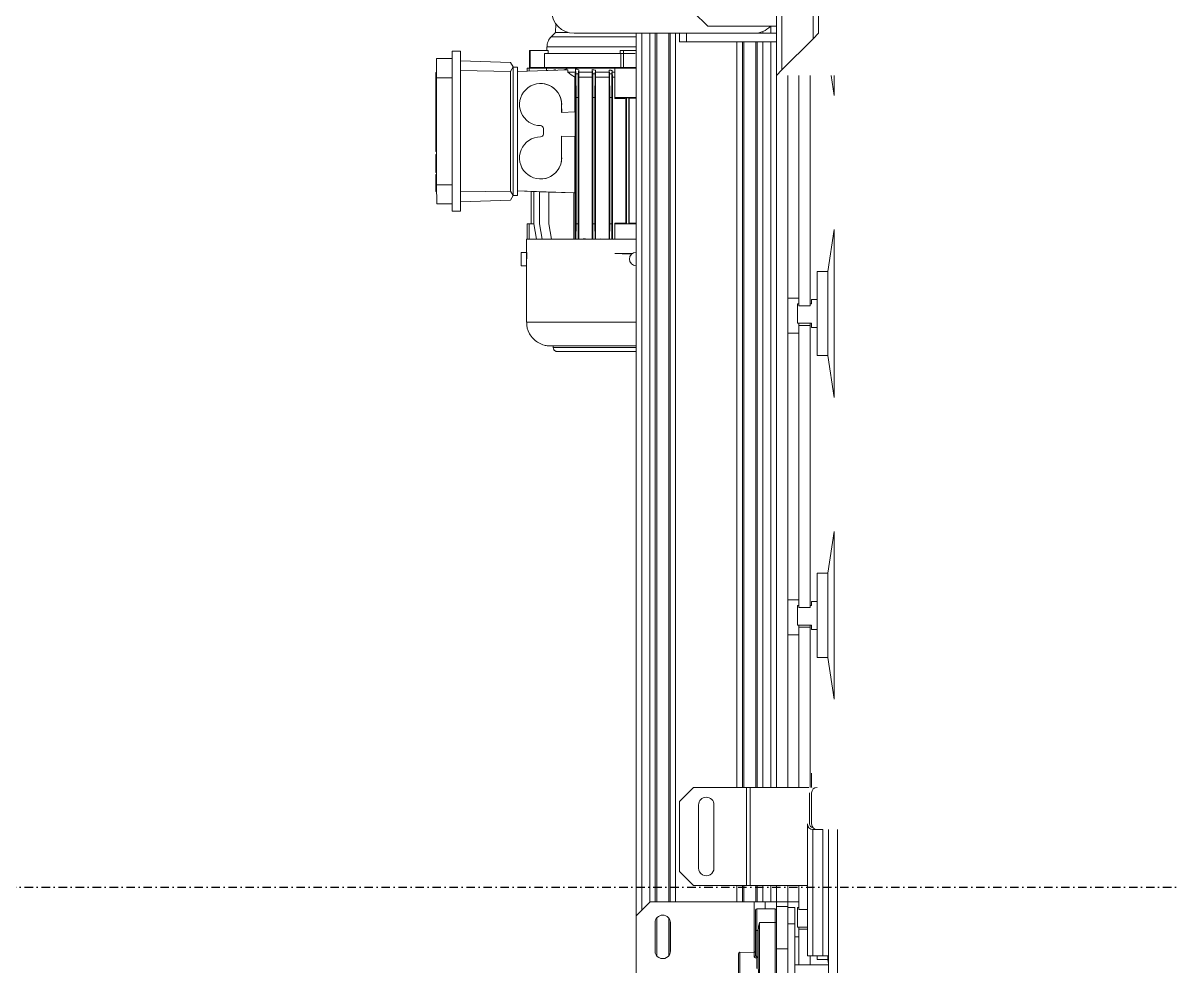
# Model space of a CAD drawing. Header units: millimetres. Extents: x 2179 to 48742, y 3478 to 161002.
# Drawn here: x 32820 to 33638, y 146934 to 147606 of the extents above; entities that cross this region are included whole.
import ezdxf

# ---------------------------------------------------------------- set-up
doc = ezdxf.new("R2010")
doc.units = ezdxf.units.MM
doc.linetypes.add('1_Čerchovaná 6_0mm', pattern=[12, 6, -3, 0, -3])
doc.layers.add('0-1', color=7, linetype='Continuous', lineweight=9)
doc.layers.add('2966-1_navrh dispozice stroju-HK_02_dwg-1', color=7, linetype='Continuous', lineweight=9, true_color=0x919191)
doc.layers.add('S-GRID-1', color=9, linetype='1_Čerchovaná 6_0mm', lineweight=25, true_color=0x808080)

# ---------------------------------------------------------------- blocks, each defined once
blk = doc.blocks.new('2966-1_navrh dispozice stroju-HK_02_dwg-876232-1NP _ stroje')
at = {"layer": '0-1'}
for p, q in [((-65706.37, 59310.56), (-65710.65, 59313.14)), ((-65709.36, 59305.59), (-65710.4, 59306.22)), ((-65249.11, 59028.93), (-65704.21, 59302.5)), ((-65246.12, 59033.9), (-65701.22, 59307.47)), ((-65674.47, 59305.39), (-65538.63, 59223.73)), ((-65711.88, 59301.39), (-65711.92, 59301.42)), ((-65711.37, 59302.23), (-65711.51, 59302.31)), ((-65251.63, 59024.73), (-65706.74, 59298.3)), ((-65251.13, 59025.57), (-65706.23, 59299.14)), ((-65258.59, 59013.16), (-65713.69, 59286.73)), ((-65256.57, 59016.52), (-65711.67, 59290.09)), ((-65256.06, 59017.36), (-65711.17, 59290.93)), ((-65737.28, 59259.14), (-65732.14, 59256.05)), ((-65213.72, 58929.61), (-65743.82, 59248.25)), ((-65213.22, 58930.45), (-65743.32, 59249.09)), ((-65211.2, 58933.8), (-65741.3, 59252.45)), ((-65218.66, 58921.39), (-65748.76, 59240.04)), ((-65218.15, 58922.23), (-65748.25, 59240.88)), ((-65218.52, 58909.97), (-65753.77, 59231.71)), ((-65220.51, 58917.93), (-65750.78, 59236.68)), ((-65217.15, 58904.48), (-65755.83, 59228.28)), ((-65519.04, 59221.3), (-65517.79, 59220.54)), ((-65517.2, 59210.85), (-65354.36, 59112.97)), ((-65739.78, 59201.14), (-65740.77, 59199.49)), ((-65725.51, 59189.93), (-65726.29, 59188.65)), ((-65791, 59182.83), (-65785.88, 59179.38)), ((-65752.39, 59178.21), (-65753.27, 59176.75)), ((-65731.7, 59179.65), (-65732.47, 59178.36)), ((-65780.24, 59168.87), (-65778.14, 59167.6)), ((-65737.88, 59169.36), (-65738.65, 59168.08)), ((-65739.65, 59156.71), (-65739.64, 59156.73)), ((-65773.8, 59150.37), (-65771.95, 59149.26)), ((-65760.21, 59151.62), (-65760.22, 59151.6)), ((-65780.35, 59140.93), (-65779.57, 59142.22)), ((-65701.9, 59093.75), (-65780.35, 59140.93)), ((-65648.38, 59143.57), (-65649.15, 59142.28)), ((-65622.81, 59145.34), (-65629.22, 59134.68)), ((-65622.77, 59144.83), (-65626.39, 59138.81)), ((-65731.77, 59136.83), (-65728.34, 59134.77)), ((-65654.56, 59133.28), (-65655.33, 59132)), ((-65660.74, 59123), (-65661.51, 59121.71)), ((-65701.95, 59116.55), (-65701.94, 59116.57)), ((-65231.69, 59057.9), (-65329.4, 59116.63)), ((-65332.93, 59100.09), (-65239.94, 59044.19)), ((-65723.44, 59062.97), (-65705.53, 59093.77)), ((-65701.9, 59093.75), (-65701.92, 59093.79)), ((-65700.1, 59090.51), (-65701.9, 59093.75)), ((-65700.38, 59096.36), (-65701.15, 59095.07)), ((-65795.99, 59086.16), (-65794.33, 59085.16)), ((-65670.34, 59085.91), (-65619.67, 59055.45)), ((-65767.79, 59069.21), (-65767.53, 59069.64)), ((-65253.69, 59021.31), (-65232.21, 59057.04)), ((-65231.18, 59058.76), (-65239.75, 59063.91)), ((-65230.8, 59059.39), (-65230.8, 59059.39)), ((-65196.01, 59059.04), (-64987.74, 58933.85)), ((-65228.6, 59055.46), (-65209.59, 59044.03)), ((-65199.28, 59053.59), (-64991.01, 58928.39)), ((-65193.69, 58985.25), (-65172.73, 59020.12)), ((-65128.94, 58983.3), (-65116.58, 59003.87)), ((-65120.23, 59005.48), (-65122.4, 59006.79)), ((-65256.27, 58992.75), (-65217.7, 58969.57)), ((-65179.26, 58986.94), (-65189.11, 58992.87)), ((-65176.27, 58991.91), (-65186.12, 58997.84)), ((-65154.14, 58998.45), (-65156.72, 58994.16)), ((-65123.27, 58992.73), (-65128.84, 58996.08)), ((-65223.37, 58960.14), (-65261.94, 58983.32)), ((-65181.78, 58982.74), (-65191.64, 58988.67)), ((-65181.27, 58983.58), (-65191.13, 58989.51)), ((-65188.73, 58971.17), (-65198.59, 58977.1)), ((-65186.72, 58974.53), (-65196.57, 58980.46)), ((-65186.21, 58975.37), (-65196.07, 58981.3)), ((-65164.36, 58971.92), (-65176.79, 58979.4)), ((-65099.84, 58919.14), (-65156.4, 58953.14)), ((-65180.79, 58909.81), (-65203.8, 58923.64)), ((-65181.9, 58911.62), (-65201.68, 58923.51)), ((-65200.25, 58922.91), (-65183.11, 58912.6)), ((-65185.22, 58902.44), (-65208.23, 58916.27)), ((-65187.34, 58902.57), (-65207.12, 58914.46)), ((-65188.77, 58903.17), (-65205.91, 58913.48))]:
    blk.add_line(p, q, dxfattribs=at)
at = {"layer": '0-1', "flags": 128}
for points in [[(-65679.93, 59303.9), (-65678.59, 59298.53), (-65679.93, 59303.9), (-66118.91, 59567.77), (-66088.47, 59575.35), (-65998.87, 59724.41)], [(-65687.51, 59334.34), (-65679.93, 59303.9), (-65687.51, 59334.34), (-66088.47, 59575.35), (-66083.1, 59576.69), (-65995.52, 59722.39)], [(-65688.85, 59339.7), (-65687.51, 59334.34), (-65688.85, 59339.7), (-66083.1, 59576.69), (-66088.47, 59575.35), (-66118.91, 59567.77), (-66124.27, 59566.43), (-65678.59, 59298.53), (-65244.06, 59037.33)], [(-65768.59, 59352.63), (-65793.83, 59310.63), (-65790.41, 59296.91), (-65747.56, 59271.15), (-65733.84, 59274.57), (-65708.59, 59316.57)], [(-65657.42, 59333.75), (-65645.2, 59326.41), (-65658.56, 59331.86)], [(-65333.52, 59109.78), (-65235.81, 59051.04), (-65328.81, 59106.94), (-65332.93, 59100.09), (-65354.36, 59112.97), (-65350.23, 59119.82), (-65513.08, 59217.71), (-65517.2, 59210.85), (-65538.63, 59223.73), (-65534.5, 59230.59), (-65670.35, 59312.25), (-65529.79, 59227.76), (-65525.67, 59234.61), (-65666.23, 59319.1)], [(-65778.54, 59190.5), (-65712.51, 59300.34), (-65704.31, 59313.99)], [(-65699.16, 59310.9), (-65732.14, 59256.05), (-65734.71, 59251.76), (-65739.85, 59254.85)], [(-65540.2, 59257.93), (-65563.3, 59277.18), (-65460.93, 59215.64), (-65488.77, 59227.02), (-65492.63, 59220.59), (-65544.06, 59251.5), (-65540.2, 59257.93), (-65488.77, 59227.02)], [(-65526.92, 59235.36), (-65526.41, 59236.22), (-65528.98, 59237.77), (-65526.92, 59241.2)], [(-65509.78, 59230.89), (-65511.84, 59227.46), (-65514.41, 59229.01), (-65519.56, 59220.44), (-65531.56, 59227.65), (-65531.04, 59228.51)], [(-65745.42, 59222.03), (-65750.06, 59214.32), (-65739.52, 59207.98)], [(-65514.92, 59228.15), (-65513.67, 59227.4), (-65341.4, 59123.85), (-65345.52, 59116.99), (-65517.79, 59220.54), (-65513.67, 59227.4)], [(-65768.42, 59159.89), (-65773.76, 59151.01), (-65768.42, 59159.89), (-65776.99, 59165.04), (-65743.73, 59220.38), (-65749.03, 59211.56), (-65740.46, 59206.41), (-65735.16, 59215.23), (-65768.42, 59159.89), (-65767.08, 59162.12), (-65766.82, 59161.97)], [(-65734.62, 59215.54), (-65742.35, 59202.68), (-65734.89, 59215.08), (-65767.47, 59160.89), (-65765.99, 59160)], [(-65750.06, 59214.32), (-65751.24, 59212.35), (-65749.27, 59211.17)], [(-65734.88, 59215.69), (-65739.52, 59207.98), (-65740.46, 59206.41)], [(-65645.2, 59127.73), (-65654.56, 59133.28), (-65731.7, 59179.65), (-65746.21, 59188.5), (-65748.19, 59189.97), (-65746.94, 59189.22), (-65741.9, 59197.62), (-65743.2, 59198.4), (-65740.91, 59197.32), (-65740.03, 59198.78)], [(-65723.83, 59191.55), (-65724.31, 59191.84), (-65742.35, 59202.68)], [(-65639.02, 59138.02), (-65648.38, 59143.57), (-65725.51, 59189.93), (-65740.03, 59198.78), (-65741.89, 59200.16), (-65740.77, 59199.49), (-65737.7, 59197.8)], [(-65740.91, 59197.32), (-65726.29, 59188.65), (-65649.15, 59142.28), (-65639.86, 59136.62)], [(-65736.78, 59199.33), (-65737.7, 59197.8), (-65638.82, 59138.35)], [(-65643.05, 59152.62), (-65720.02, 59198.88), (-65719.25, 59200.17), (-65642.28, 59153.9), (-65643.05, 59152.62), (-65643.68, 59152.46), (-65719.86, 59198.25), (-65720.02, 59198.88)], [(-65719.25, 59200.17), (-65718.63, 59200.32), (-65642.43, 59154.52), (-65642.28, 59153.9)], [(-65753.11, 59178.97), (-65748.09, 59187.3), (-65749.69, 59188.26), (-65747.09, 59187.03), (-65746.21, 59188.5)], [(-65640.07, 59136.26), (-65738.96, 59195.7), (-65743.87, 59187.53), (-65644.98, 59128.09)], [(-65781.3, 59186.99), (-65785.88, 59179.38), (-65784.79, 59175.02)], [(-65651.38, 59117.45), (-65660.74, 59123), (-65737.88, 59169.36), (-65752.39, 59178.21), (-65754.65, 59179.89), (-65753.11, 59178.97), (-65750.03, 59177.29), (-65651.14, 59117.85)], [(-65646.28, 59125.94), (-65745.17, 59185.38), (-65750.03, 59177.29)], [(-65747.09, 59187.03), (-65732.47, 59178.36), (-65655.33, 59132), (-65646.04, 59126.33)], [(-65776.06, 59141.85), (-65758.69, 59173.18), (-65757.14, 59172.25), (-65754.31, 59176.97), (-65756.45, 59178.25), (-65753.27, 59176.75), (-65738.65, 59168.08), (-65661.51, 59121.71), (-65652.22, 59116.05)], [(-65760.03, 59170.76), (-65759.55, 59173.08), (-65758.95, 59172.71)], [(-65652.51, 59115.57), (-65715.14, 59153.24), (-65730.22, 59162.28), (-65751.4, 59175.01), (-65751.57, 59174.73), (-65730.38, 59161.99)], [(-65775.64, 59167.29), (-65777.62, 59168.47), (-65784.3, 59157.35)], [(-65763.58, 59164.35), (-65763.34, 59165.56), (-65763.02, 59165.37)], [(-65355.92, 59147.16), (-65379.03, 59166.41), (-65276.66, 59104.87), (-65304.5, 59116.25), (-65308.36, 59109.82), (-65359.79, 59140.73), (-65355.92, 59147.16), (-65304.5, 59116.25)], [(-65773.76, 59151.01), (-65784.3, 59157.35), (-65784.58, 59156.89), (-65774.03, 59150.55)], [(-65767.47, 59160.89), (-65773.8, 59150.37), (-65774.55, 59149.11), (-65772.66, 59147.98)], [(-65765.78, 59160.4), (-65765.64, 59161.08), (-65765.46, 59160.97)], [(-65730.21, 59162.3), (-65734.89, 59153.85), (-65739.65, 59156.71), (-65734.88, 59153.88)], [(-65720.41, 59145.14), (-65707.08, 59137.13), (-65707.07, 59137.16), (-65720.41, 59145.14), (-65715.14, 59153.24)], [(-65715.33, 59152.95), (-65680.88, 59132.24), (-65681.21, 59131.74), (-65652.99, 59114.77)], [(-65803.52, 59111.1), (-65784.1, 59141), (-65780.39, 59140.93), (-65778.67, 59137.73), (-65797.46, 59107.47)], [(-65778.74, 59143.46), (-65779.57, 59142.22), (-65778.8, 59143.5), (-65700.44, 59096.4), (-65700.38, 59096.36)], [(-65637.89, 59139.89), (-65647.26, 59145.52), (-65647.74, 59145.81)], [(-65778.67, 59137.73), (-65705.53, 59093.77), (-65701.9, 59093.75)], [(-65697.81, 59106.18), (-65703.12, 59098.01), (-65680.88, 59132.24)], [(-65678.09, 59094.33), (-65697.81, 59106.18), (-65696.74, 59107.82), (-65694.53, 59111.23), (-65690.93, 59116.77), (-65681.21, 59131.74)], [(-65643.1, 59131.23), (-65643.24, 59131.32), (-65643.08, 59131.26)], [(-65342.65, 59124.6), (-65342.14, 59125.46), (-65344.71, 59127), (-65342.65, 59130.43)], [(-65714.69, 59050.71), (-65812.4, 59109.44), (-65809.31, 59114.59), (-65711.6, 59055.85)], [(-65690.93, 59116.77), (-65671.5, 59105.09), (-65661.19, 59101.13), (-65671.5, 59105.09)], [(-65649.31, 59120.9), (-65649.66, 59121.12), (-65649.26, 59120.97)], [(-65325.51, 59120.13), (-65327.57, 59116.7), (-65330.14, 59118.24), (-65335.29, 59109.67), (-65347.29, 59116.88), (-65346.77, 59117.74)], [(-65330.65, 59117.39), (-65329.4, 59116.63), (-65333.52, 59109.78), (-65334.77, 59110.53)], [(-65796.16, 59099.68), (-65801.83, 59090.25), (-65813.57, 59097.31), (-65807.9, 59106.74)], [(-65696.74, 59107.82), (-65677, 59095.95), (-65666.68, 59091.99), (-65677, 59095.95), (-65678.7, 59093.21), (-65669.34, 59087.58)], [(-65694.53, 59111.23), (-65674.9, 59099.44), (-65664.59, 59095.48), (-65674.9, 59099.44)], [(-65802.64, 59090.74), (-65802.9, 59090.31), (-65805.33, 59091.77), (-65805.38, 59091.81), (-65805.07, 59092.2), (-65805.38, 59091.81)], [(-65802.9, 59090.31), (-65801.3, 59089.35), (-65801.04, 59089.78)], [(-65730.93, 59060.47), (-65736.6, 59051.04), (-65801.83, 59090.25)], [(-65700.1, 59090.51), (-65717.39, 59059.33), (-65700.1, 59090.51)], [(-65701.92, 59093.79), (-65701.15, 59095.07), (-65700.44, 59096.4), (-65701.15, 59095.07), (-65701.92, 59093.79), (-65700.1, 59090.51)], [(-65678.7, 59093.21), (-65679.41, 59091.93), (-65670.09, 59086.32)], [(-65801.3, 59089.35), (-65795.99, 59086.16), (-65795.73, 59086.59)], [(-65791.63, 59084.13), (-65791.89, 59083.7), (-65794.66, 59085.36), (-65794.41, 59085.79)], [(-65791.89, 59083.7), (-65788.02, 59081.37), (-65787.76, 59081.8)], [(-65788.02, 59081.37), (-65787.03, 59080.78), (-65786.77, 59081.2)], [(-65782.57, 59078.68), (-65782.83, 59078.25), (-65784.27, 59079.12), (-65784.22, 59079.09), (-65783.96, 59079.51), (-65784.27, 59079.12), (-65787.03, 59080.78)], [(-65782.83, 59078.25), (-65779.62, 59076.32), (-65779.37, 59076.75)], [(-65775.16, 59074.22), (-65775.42, 59073.8), (-65778.23, 59075.49), (-65778.18, 59075.45), (-65777.92, 59075.88), (-65778.23, 59075.49), (-65779.62, 59076.32)], [(-65775.42, 59073.8), (-65774.43, 59073.2), (-65774.17, 59073.63)], [(-65774.43, 59073.2), (-65770.56, 59070.88), (-65770.3, 59071.3)], [(-65770.56, 59070.88), (-65767.79, 59069.21), (-65767.61, 59069.1)], [(-65767.35, 59069.53), (-65767.61, 59069.1), (-65765.61, 59067.9), (-65765.35, 59068.33)], [(-65765.61, 59067.9), (-65761.88, 59065.66), (-65761.62, 59066.08)], [(-65761.88, 59065.66), (-65760.8, 59065.01), (-65760.54, 59065.43)], [(-65760.8, 59065.01), (-65759.03, 59063.94), (-65758.77, 59064.37)], [(-65759.03, 59063.94), (-65757.59, 59063.08), (-65757.33, 59063.51)], [(-65757.59, 59063.08), (-65757.03, 59062.74), (-65756.77, 59063.17)], [(-65754.96, 59062.08), (-65755.22, 59061.66), (-65748.6, 59057.68), (-65748.34, 59058.1)], [(-65748.6, 59057.68), (-65746.5, 59056.41), (-65746.24, 59056.84)], [(-65594.51, 59064.54), (-65596.5, 59061.23), (-65595.41, 59063.04), (-65594.45, 59062.47)], [(-65746.5, 59056.41), (-65745.39, 59055.74), (-65745.13, 59056.17)], [(-65745.39, 59055.74), (-65745.16, 59055.6), (-65744.89, 59056.03), (-65745.14, 59055.6), (-65745.16, 59055.6), (-65744.22, 59055.04), (-65743.97, 59055.47)], [(-65742.81, 59054.78), (-65743.07, 59054.35), (-65737.76, 59051.16), (-65737.5, 59051.59)], [(-65737.76, 59051.16), (-65736.38, 59050.33), (-65736.12, 59050.76)], [(-65724.86, 59043.99), (-65719.19, 59053.41), (-65724.86, 59043.99), (-65736.6, 59051.04)], [(-65736.38, 59050.33), (-65735.04, 59049.52), (-65734.78, 59049.95)], [(-65735.04, 59049.52), (-65734, 59048.9), (-65733.74, 59049.33)], [(-65734, 59048.9), (-65733.07, 59048.34), (-65732.81, 59048.77)], [(-65124.16, 59003.87), (-65201.3, 59050.24), (-65203.45, 59046.65), (-65205, 59044.08), (-65127.86, 58997.71)], [(-65733.07, 59048.34), (-65732.79, 59048.17), (-65732.53, 59048.6)], [(-65210.36, 59042.74), (-65129.87, 58994.36), (-65127.86, 58997.71), (-65124.16, 59003.87), (-65122.15, 59007.22)], [(-65255.08, 59018.99), (-65253.69, 59021.31), (-65193.69, 58985.25), (-65195.09, 58982.93), (-65255.08, 59018.99), (-65274.45, 58986.76), (-65271.04, 58973.04), (-65228.18, 58947.28), (-65214.46, 58950.7), (-65195.09, 58982.93)], [(-65179.94, 59008.12), (-65170.08, 59002.2), (-65167.13, 59000.43), (-65141.46, 58984.99), (-65145.58, 58978.14), (-65171.26, 58993.57)], [(-65158.16, 59011.36), (-65161.25, 59006.22), (-65175.82, 59014.98), (-65165.96, 59009.06), (-65170.08, 59002.2), (-65174.21, 58995.34), (-65173.96, 58995.19), (-65171.26, 58993.57), (-65167.13, 59000.43)], [(-65178.33, 58988.49), (-65174.21, 58995.34), (-65184.06, 59001.27)], [(-65053.52, 58932.13), (-65050.95, 58936.42), (-65060.89, 58942.39), (-65100.5, 58966.21), (-65114.53, 58974.64), (-65154.14, 58998.45), (-65164.08, 59004.42), (-65166.66, 59000.14)], [(-65147.41, 59004.9), (-65151.02, 58998.91), (-65163.02, 59006.12), (-65162.5, 59006.98)], [(-65146.16, 59004.15), (-65149.25, 58999.01), (-65150.5, 58999.76)], [(-65117.2, 59004.24), (-65120.23, 59005.48), (-65124.09, 58999.05), (-65126.27, 59000.36)], [(-65149.24, 58962.83), (-65164.36, 58971.92), (-65163.85, 58972.78), (-65177.13, 58980.77), (-65170.44, 58991.91), (-65162.12, 58986.91)], [(-65146.08, 58993.6), (-65144.54, 58996.18), (-65127.39, 58985.87), (-65149.25, 58999.01)], [(-65174.04, 58985.91), (-65178.33, 58988.49), (-65182.41, 58981.7), (-65151.56, 58963.15)], [(-65163.62, 58973.81), (-65140.75, 58960.06), (-65131.28, 58955.54), (-65167.78, 58977.48), (-65162.12, 58986.91), (-65125.62, 58964.97), (-65131.28, 58955.54)], [(-65145.58, 58978.14), (-65127.07, 58967.01), (-65122.95, 58973.86), (-65141.46, 58984.99)], [(-65182.41, 58981.7), (-65220.57, 58918.21), (-65217.15, 58904.48), (-65114.31, 58842.66), (-64963.03, 58751.73)], [(-65163.33, 58973.64), (-65163.85, 58972.78), (-65147.88, 58963.18)], [(-65062.42, 58909.57), (-65093.31, 58928.05), (-65098.47, 58919.48), (-65156.75, 58954.51), (-65151.59, 58963.08), (-65148.98, 58961.51)], [(-65140.7, 58958.87), (-65147.12, 58962.73), (-65147.88, 58963.18), (-65147.42, 58963.94)]]:
    blk.add_lwpolyline(points, dxfattribs=at)
for points in [[(-65641.98, 59133.1), (-65641.98, 59133.09)], [(-65648.26, 59122.9), (-65648.15, 59122.83)], [(-65664.32, 59077.74), (-65662.25, 59081.17), (-65654.16, 59076.19), (-65656.17, 59072.85)], [(-65714.69, 59050.71), (-65711.6, 59055.85)], [(-65208.82, 59045.32), (-65227.83, 59056.74)]]:
    blk.add_lwpolyline(points, close=True, dxfattribs=at)
at = {"layer": '0-1'}
for centre, radius, start, end in [((-65726.15, 59308.55), 15.92, 328.98964, 15.68088), ((-64200.18, 58293.17), 1768.79, 148.98964, 149.14506), ((-65792.18, 59198.7), 15.92, 238.98964, 328.98964), ((-65775.94, 59177), 9.07, 190.76716, 242.29213), ((-65846.7, 59381.19), 227.32, 293.20265, 294.73998), ((-66486.13, 58081.73), 1317.23, 56.09741, 56.24984), ((-65747.37, 59143.86), 15, 58.98969, 329.0307), ((-65747.36, 59143.88), 15, 58.98969, 148.94613), ((-67158.24, 60071.28), 1771.48, 328.83446, 328.98964), ((-65618.06, 59145.47), 4.75, 148.98964, 328.98964), ((-65618.06, 59145.47), 4.75, 238.98964, 328.98964), ((-65732.8, 59135.11), 2, 58.98969, 149.0307), ((-65714.8, 59124.28), 15, 148.94858, 58.98969), ((-65729.37, 59133.05), 2, 328.94858, 58.98969), ((-65714.79, 59124.31), 15, 328.94613, 58.98969), ((-65225.81, 59060.09), 3.91, 148.98964, 238.98964), ((-65225.81, 59060.09), 3.91, 148.98964, 238.98964), ((-65208.35, 59046.1), 3.91, 238.98964, 328.98964), ((-65208.35, 59046.1), 2.41, 238.98964, 328.98964), ((-65206.8, 59048.67), 3.91, 238.98964, 328.98964), ((-65206.8, 59048.67), 3.91, 238.98964, 328.98964), ((-65259.1, 58988.04), 5.5, 58.98964, 238.98964), ((-65169.58, 58991.39), 1, 58.98964, 148.98964), ((-65176.28, 58980.25), 1, 148.98964, 238.98964), ((-65151.83, 58991.39), 21.17, 221.07365, 236.12608), ((-65220.54, 58964.85), 5.5, 238.98964, 58.98964), ((-65152.45, 58963.6), 1, 328.98964, 58.98964), ((-65148.75, 58963.74), 1.03, 241.27285, 327.36959), ((-65149.03, 58962.9), 1.91, 354.7057, 32.88976), ((-65155.89, 58954), 1, 148.98964, 238.98964), ((-65203.08, 58918.19), 5.5, 58.98964, 238.98964), ((-65185.94, 58907.89), 5.5, 238.98964, 58.98964)]:
    blk.add_arc(centre, radius, start, end, dxfattribs=at)
for points, degree, knots in [([(-65753.59, 59226.94), (-65753.59, 59226.94), (-65753.59, 59226.94), (-65753.59, 59226.94), (-65753.59, 59226.94), (-65753.59, 59226.94), (-65753.59, 59226.94), (-65753.59, 59226.94), (-65753.59, 59226.93), (-65753.59, 59226.93), (-65753.59, 59226.93), (-65753.59, 59226.93), (-65753.59, 59226.93), (-65753.59, 59226.93), (-65753.59, 59226.93), (-65753.59, 59226.93), (-65753.59, 59226.93), (-65753.6, 59226.93), (-65753.6, 59226.93), (-65753.6, 59226.92), (-65753.6, 59226.92), (-65753.6, 59226.92), (-65753.61, 59226.91), (-65764.01, 59209.61), (-65774.4, 59192.31), (-65784.79, 59175.02)], 3, [0, 0, 0, 0, 0.000012, 0.00002, 0.000028, 0.000034, 0.00004, 0.000047, 0.000055, 0.000064, 0.000073, 0.000082, 0.000093, 0.000108, 0.000127, 0.000148, 0.000169, 0.000191, 0.000219, 0.000257, 0.000312, 0.000396, 0.000548, 0.000928, 1, 1, 1, 1]), ([(-65747.53, 59223.29), (-65747.53, 59223.29), (-65747.53, 59223.29), (-65747.53, 59223.29), (-65747.53, 59223.29), (-65747.53, 59223.29), (-65747.53, 59223.29), (-65747.53, 59223.29), (-65747.53, 59223.29), (-65747.53, 59223.29), (-65747.53, 59223.29), (-65747.53, 59223.29), (-65747.53, 59223.29), (-65747.53, 59223.29), (-65747.53, 59223.29), (-65747.53, 59223.29), (-65747.53, 59223.29), (-65747.54, 59223.28), (-65747.54, 59223.28), (-65747.54, 59223.28), (-65747.54, 59223.28), (-65747.54, 59223.27), (-65747.55, 59223.26), (-65758.45, 59205.13), (-65769.35, 59186.99), (-65780.24, 59168.87)], 3, [0, 0, 0, 0, 0.000012, 0.00002, 0.000028, 0.000034, 0.00004, 0.000047, 0.000055, 0.000064, 0.000073, 0.000082, 0.000093, 0.000108, 0.000127, 0.000148, 0.000169, 0.000191, 0.000219, 0.000257, 0.000312, 0.000396, 0.000548, 0.000928, 1, 1, 1, 1]), ([(-65734.88, 59215.69), (-65734.88, 59215.69), (-65734.88, 59215.69), (-65734.88, 59215.69), (-65734.88, 59215.69), (-65734.88, 59215.69), (-65734.88, 59215.69), (-65734.88, 59215.69), (-65734.88, 59215.69), (-65734.88, 59215.69), (-65734.88, 59215.69), (-65734.88, 59215.69), (-65734.88, 59215.69), (-65734.88, 59215.69), (-65734.89, 59215.69), (-65734.89, 59215.68), (-65734.89, 59215.68), (-65734.89, 59215.68), (-65734.89, 59215.68), (-65734.89, 59215.68), (-65734.89, 59215.67), (-65734.89, 59215.67), (-65734.9, 59215.66), (-65745.63, 59197.81), (-65756.36, 59179.96), (-65767.08, 59162.12)], 3, [0, 0, 0, 0, 0.000012, 0.00002, 0.000028, 0.000034, 0.00004, 0.000047, 0.000055, 0.000064, 0.000073, 0.000082, 0.000093, 0.000108, 0.000127, 0.000148, 0.000169, 0.000191, 0.000219, 0.000257, 0.000312, 0.000396, 0.000548, 0.000928, 1, 1, 1, 1]), ([(-65716.63, 59204.72), (-65716.84, 59204.36), (-65717.19, 59203.77), (-65717.68, 59202.97), (-65718.06, 59202.33), (-65718.4, 59201.76), (-65718.73, 59201.21), (-65719.1, 59200.59), (-65719.53, 59199.88), (-65719.99, 59199.1), (-65720.45, 59198.33), (-65720.95, 59197.49), (-65721.54, 59196.5), (-65722.67, 59194.6), (-65723.61, 59193.01), (-65724.31, 59191.84)], 3, [0, 0, 0, 0, 0.0833, 0.137301, 0.187466, 0.232863, 0.270125, 0.316252, 0.375554, 0.436103, 0.497191, 0.557132, 0.631587, 0.726819, 1, 1, 1, 1]), ([(-65743.2, 59198.4), (-65743.12, 59198.51), (-65743, 59198.68), (-65742.83, 59198.89), (-65742.71, 59199.06), (-65742.59, 59199.22), (-65742.47, 59199.38), (-65742.35, 59199.54), (-65742.23, 59199.69), (-65742.08, 59199.9), (-65741.96, 59200.06), (-65741.89, 59200.16)], 3, [0, 0, 0, 0, 0.187337, 0.280122, 0.372255, 0.463748, 0.554611, 0.644853, 0.734484, 0.823514, 1, 1, 1, 1]), ([(-65738.96, 59195.7), (-65739.5, 59196.06), (-65740.41, 59196.65), (-65741.34, 59197.25), (-65741.9, 59197.62)], 2, [0, 0, 0, 0.368261, 0.618221, 1, 1, 1]), ([(-65719.86, 59198.25), (-65720.38, 59197.38), (-65721.17, 59196.06), (-65722.49, 59193.83), (-65723.3, 59192.46), (-65723.83, 59191.55)], 3, [0, 0, 0, 0, 0.388871, 0.592246, 1, 1, 1, 1]), ([(-65746.94, 59189.22), (-65746.36, 59188.9), (-65745.39, 59188.36), (-65744.44, 59187.84), (-65743.87, 59187.53)], 2, [0, 0, 0, 0.382321, 0.632278, 1, 1, 1]), ([(-65745.17, 59185.38), (-65745.71, 59185.73), (-65746.61, 59186.33), (-65747.53, 59186.94), (-65748.09, 59187.3)], 2, [0, 0, 0, 0.366796, 0.616747, 1, 1, 1]), ([(-65647.26, 59145.52), (-65646.55, 59146.69), (-65645.59, 59148.27), (-65644.43, 59150.17), (-65643.84, 59151.15), (-65643.33, 59151.98), (-65642.86, 59152.76), (-65642.4, 59153.53), (-65641.97, 59154.24), (-65641.6, 59154.85), (-65641.27, 59155.4), (-65640.92, 59155.97), (-65640.54, 59156.61), (-65640.06, 59157.41), (-65639.7, 59157.99), (-65639.49, 59158.35)], 3, [0, 0, 0, 0, 0.274261, 0.369357, 0.443703, 0.503557, 0.564554, 0.625013, 0.684226, 0.730284, 0.76749, 0.812818, 0.862907, 0.916826, 1, 1, 1, 1]), ([(-65630.16, 59152.75), (-65630.16, 59152.75), (-65630.16, 59152.75), (-65630.16, 59152.74), (-65630.17, 59152.74), (-65630.17, 59152.74), (-65630.17, 59152.74), (-65630.17, 59152.74), (-65630.17, 59152.74), (-65630.17, 59152.74), (-65630.17, 59152.74), (-65630.17, 59152.74), (-65630.17, 59152.74), (-65630.17, 59152.74), (-65630.17, 59152.74), (-65630.17, 59152.74), (-65630.17, 59152.73), (-65630.17, 59152.73), (-65630.17, 59152.73), (-65630.17, 59152.73), (-65630.18, 59152.72), (-65630.18, 59152.72), (-65630.19, 59152.7), (-65643.57, 59130.44), (-65656.96, 59108.17), (-65670.34, 59085.91)], 3, [0, 0, 0, 0, 0.000012, 0.00002, 0.000028, 0.000034, 0.00004, 0.000047, 0.000055, 0.000064, 0.000073, 0.000082, 0.000093, 0.000108, 0.000127, 0.000148, 0.000169, 0.000191, 0.000219, 0.000257, 0.000312, 0.000396, 0.000548, 0.000928, 1, 1, 1, 1]), ([(-65647.74, 59145.81), (-65647.18, 59146.71), (-65646.35, 59148.07), (-65645, 59150.29), (-65644.2, 59151.6), (-65643.68, 59152.46)], 3, [0, 0, 0, 0, 0.409971, 0.613067, 1, 1, 1, 1]), ([(-65579.49, 59122.29), (-65579.49, 59122.29), (-65579.49, 59122.29), (-65579.49, 59122.29), (-65579.5, 59122.29), (-65579.5, 59122.29), (-65579.5, 59122.28), (-65579.5, 59122.28), (-65579.5, 59122.28), (-65579.5, 59122.28), (-65579.5, 59122.28), (-65579.5, 59122.28), (-65579.5, 59122.28), (-65579.5, 59122.28), (-65579.5, 59122.28), (-65579.5, 59122.28), (-65579.5, 59122.28), (-65579.5, 59122.27), (-65579.5, 59122.27), (-65579.5, 59122.27), (-65579.51, 59122.27), (-65579.51, 59122.26), (-65579.52, 59122.25), (-65592.9, 59099.98), (-65606.29, 59077.71), (-65619.67, 59055.45)], 3, [0, 0, 0, 0, 0.000012, 0.00002, 0.000028, 0.000034, 0.00004, 0.000047, 0.000055, 0.000064, 0.000073, 0.000082, 0.000093, 0.000108, 0.000127, 0.000148, 0.000169, 0.000191, 0.000219, 0.000257, 0.000312, 0.000396, 0.000548, 0.000928, 1, 1, 1, 1]), ([(-65565.03, 59113.59), (-65565.03, 59113.59), (-65565.03, 59113.59), (-65565.03, 59113.59), (-65565.03, 59113.59), (-65565.03, 59113.59), (-65565.03, 59113.59), (-65565.03, 59113.59), (-65565.03, 59113.59), (-65565.03, 59113.59), (-65565.03, 59113.59), (-65565.03, 59113.59), (-65565.03, 59113.59), (-65565.03, 59113.59), (-65565.03, 59113.58), (-65565.03, 59113.58), (-65565.03, 59113.58), (-65565.03, 59113.58), (-65565.03, 59113.58), (-65565.03, 59113.58), (-65565.04, 59113.57), (-65565.04, 59113.57), (-65565.05, 59113.56), (-65575.53, 59096.11), (-65586.02, 59078.66), (-65596.5, 59061.23)], 3, [0, 0, 0, 0, 0.000012, 0.00002, 0.000028, 0.000034, 0.00004, 0.000047, 0.000055, 0.000064, 0.000073, 0.000082, 0.000093, 0.000108, 0.000127, 0.000148, 0.000169, 0.000191, 0.000219, 0.000257, 0.000312, 0.000396, 0.000548, 0.000928, 1, 1, 1, 1]), ([(-65565.03, 59113.59), (-65565.03, 59113.59), (-65565.03, 59113.59), (-65565.03, 59113.59), (-65565.03, 59113.59), (-65565.03, 59113.59), (-65565.03, 59113.59), (-65565.03, 59113.59), (-65565.03, 59113.59), (-65565.03, 59113.59), (-65565.03, 59113.59), (-65565.03, 59113.59), (-65565.03, 59113.59), (-65565.03, 59113.59), (-65565.03, 59113.58), (-65565.03, 59113.58), (-65565.03, 59113.58), (-65565.03, 59113.58), (-65565.03, 59113.58), (-65565.03, 59113.58), (-65565.04, 59113.57), (-65565.04, 59113.57), (-65565.05, 59113.56), (-65575.17, 59096.72), (-65585.29, 59079.88), (-65595.41, 59063.04)], 3, [0, 0, 0, 0, 0.000012, 0.00002, 0.000028, 0.000034, 0.00004, 0.000047, 0.000055, 0.000064, 0.000073, 0.000082, 0.000093, 0.000108, 0.000127, 0.000148, 0.000169, 0.000191, 0.000219, 0.000257, 0.000312, 0.000396, 0.000548, 0.000928, 1, 1, 1, 1]), ([(-65564.07, 59113.01), (-65564.07, 59113.01), (-65564.07, 59113.01), (-65564.07, 59113.01), (-65564.07, 59113.01), (-65564.07, 59113.01), (-65564.07, 59113.01), (-65564.07, 59113.01), (-65564.07, 59113.01), (-65564.07, 59113.01), (-65564.07, 59113.01), (-65564.07, 59113.01), (-65564.07, 59113.01), (-65564.07, 59113.01), (-65564.07, 59113.01), (-65564.07, 59113.01), (-65564.07, 59113.01), (-65564.07, 59113), (-65564.07, 59113), (-65564.07, 59113), (-65564.08, 59113), (-65564.08, 59112.99), (-65564.09, 59112.98), (-65574.21, 59096.14), (-65584.33, 59079.3), (-65594.45, 59062.47)], 3, [0, 0, 0, 0, 0.000012, 0.00002, 0.000028, 0.000034, 0.00004, 0.000047, 0.000055, 0.000064, 0.000073, 0.000082, 0.000093, 0.000108, 0.000127, 0.000148, 0.000169, 0.000191, 0.000219, 0.000257, 0.000312, 0.000396, 0.000548, 0.000928, 1, 1, 1, 1]), ([(-65590.5, 59063.44), (-65587.32, 59068.74), (-65577.68, 59084.77), (-65568.04, 59100.8), (-65561.6, 59111.53)], 3, [0, 0, 0, 0, 0.330773, 1, 1, 1, 1]), ([(-65590.49, 59063.46), (-65587.29, 59068.78), (-65577.65, 59084.83), (-65568.01, 59100.87), (-65561.56, 59111.59)], 3, [0, 0, 0, 0, 0.331832, 1, 1, 1, 1]), ([(-65619.54, 59055.63), (-65617.23, 59053.95), (-65613.01, 59052.73), (-65607.35, 59053.26), (-65603.33, 59054.67), (-65600.08, 59056.85), (-65597.9, 59059.12), (-65596.8, 59060.73), (-65596.08, 59061.93), (-65595.68, 59062.59), (-65595.41, 59063.04)], 3, [0, 0, 0, 0, 0.296219, 0.444238, 0.592414, 0.740154, 0.852332, 0.919418, 0.945005, 1, 1, 1, 1]), ([(-65594.47, 59062.51), (-65594.27, 59062.33), (-65593.89, 59062.16), (-65593.36, 59062.07), (-65592.96, 59062.05), (-65592.56, 59062.07), (-65592.17, 59062.16), (-65591.79, 59062.3), (-65591.43, 59062.48), (-65591.11, 59062.72), (-65590.79, 59063.03), (-65590.6, 59063.28), (-65590.5, 59063.44)], 3, [0, 0, 0, 0, 0.175102, 0.264382, 0.353403, 0.441398, 0.529084, 0.616957, 0.704872, 0.792702, 0.88044, 1, 1, 1, 1]), ([(-65161.28, 58987.57), (-65161.29, 58987.58), (-65161.32, 58987.59), (-65161.35, 58987.59), (-65161.39, 58987.59), (-65161.43, 58987.59), (-65161.47, 58987.57), (-65161.51, 58987.55), (-65161.56, 58987.53), (-65161.62, 58987.49), (-65161.68, 58987.44), (-65161.73, 58987.39), (-65161.78, 58987.35), (-65161.82, 58987.3), (-65161.86, 58987.26), (-65161.89, 58987.22), (-65161.92, 58987.19), (-65161.95, 58987.16), (-65161.97, 58987.12), (-65162, 58987.09), (-65162.03, 58987.05), (-65162.05, 58987.01), (-65162.08, 58986.97), (-65162.1, 58986.93), (-65162.12, 58986.91)], 3, [0, 0, 0, 0, 0.036387, 0.063445, 0.097187, 0.132663, 0.169619, 0.207542, 0.258318, 0.320173, 0.390996, 0.456264, 0.515416, 0.568656, 0.616552, 0.65979, 0.699051, 0.734959, 0.77292, 0.812741, 0.854396, 0.89313, 0.929824, 1, 1, 1, 1]), ([(-65148.98, 58961.51), (-65148.96, 58961.54), (-65148.93, 58961.58), (-65148.9, 58961.65), (-65148.88, 58961.71), (-65148.86, 58961.77), (-65148.85, 58961.83), (-65148.83, 58961.9), (-65148.83, 58961.96), (-65148.82, 58962.03), (-65148.82, 58962.09), (-65148.83, 58962.16), (-65148.83, 58962.22), (-65148.85, 58962.29), (-65148.87, 58962.36), (-65148.89, 58962.42), (-65148.92, 58962.48), (-65148.95, 58962.54), (-65148.99, 58962.6), (-65149.03, 58962.65), (-65149.08, 58962.71), (-65149.14, 58962.77), (-65149.2, 58962.81), (-65149.24, 58962.83)], 3, [0, 0, 0, 0, 0.063546, 0.105976, 0.148508, 0.191178, 0.234022, 0.277071, 0.320354, 0.363894, 0.407708, 0.451809, 0.496203, 0.540889, 0.585862, 0.63111, 0.676614, 0.722352, 0.768298, 0.814421, 0.860687, 0.907064, 1, 1, 1, 1]), ([(-65147.12, 58962.73), (-65147.18, 58962.63), (-65147.27, 58962.5), (-65147.4, 58962.33), (-65147.5, 58962.21), (-65147.6, 58962.1), (-65147.71, 58961.99), (-65147.81, 58961.89), (-65147.92, 58961.81), (-65148.02, 58961.73), (-65148.13, 58961.65), (-65148.23, 58961.59), (-65148.33, 58961.54), (-65148.43, 58961.5), (-65148.52, 58961.47), (-65148.61, 58961.45), (-65148.69, 58961.44), (-65148.77, 58961.44), (-65148.87, 58961.46), (-65148.93, 58961.49), (-65148.98, 58961.51)], 3, [0, 0, 0, 0, 0.135937, 0.20277, 0.26835, 0.332432, 0.39478, 0.455124, 0.513161, 0.568669, 0.621513, 0.671588, 0.718787, 0.762991, 0.804133, 0.842292, 0.877704, 0.910665, 0.941589, 1, 1, 1, 1])]:
    blk.add_open_spline(points, degree=degree, knots=knots, dxfattribs=at)
for points in [[(-65749.69, 59188.26), (-65749.19, 59188.83), (-65748.69, 59189.4), (-65748.19, 59189.97)], [(-65756.45, 59178.25), (-65755.84, 59178.79), (-65755.24, 59179.34), (-65754.65, 59179.89)], [(-65643.24, 59131.32), (-65642.82, 59131.91), (-65642.4, 59132.5), (-65641.98, 59133.1)], [(-65649.66, 59121.12), (-65649.19, 59121.71), (-65648.73, 59122.3), (-65648.26, 59122.9)]]:
    blk.add_open_spline(points, degree=3, dxfattribs=at)

msp = doc.modelspace()

# ---------------------------------------------------------------- linework, layer by layer
at = {"layer": 'S-GRID-1'}
msp.add_line((15251.91, 146990.39), (41989.24, 146990.39), dxfattribs=at)

# ---------------------------------------------------------------- block references
at = {"layer": '2966-1_navrh dispozice stroju-HK_02_dwg-1', "rotation": 301.0103595051887}
msp.add_blockref('2966-1_navrh dispozice stroju-HK_02_dwg-876232-1NP _ stroje', (16370.46, 60726.75), dxfattribs=at)

doc.saveas('drawing.dxf')
